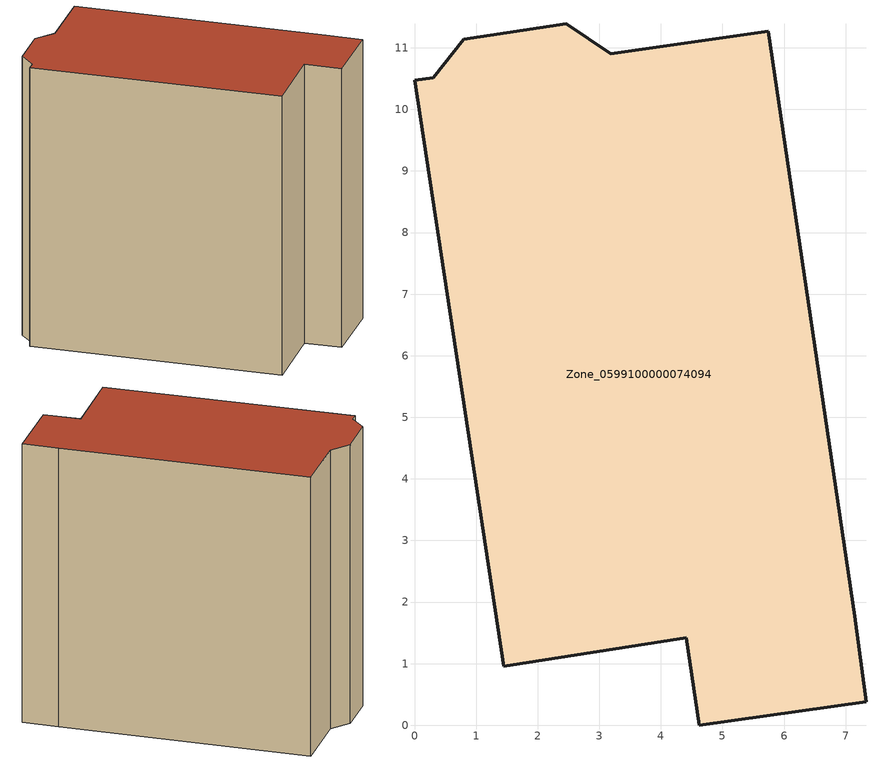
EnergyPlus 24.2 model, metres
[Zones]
Zone_0599100000074094
 floor ground (C_G): 2.46,11.39 3.19,10.9 5.74,11.27 7.15,1.77 7.33,0.38 4.62,0 4.41,1.42 1.45,0.96 0,10.47 0.3,10.51 0.8,11.14 z0
 wall outside (C_F): 0.3,10.51 0,10.47 1.45,0.96 4.41,1.42 4.62,0 7.33,0.38 7.15,1.77 5.74,11.27 3.19,10.9 2.46,11.39 0.8,11.14 0.3,10.51 z0:11.18
 roof outside (C_R): 0.8,11.14 0.3,10.51 0,10.47 1.45,0.96 4.41,1.42 4.62,0 7.33,0.38 7.15,1.77 5.74,11.27 3.19,10.9 2.46,11.39 z11.18
[BUILDING]
Pand.0599100000074094: North Axis=0; Terrain=City; Loads Convergence Tolerance Value=0.04; Temperature Convergence Tolerance Value=0.4; Solar Distribution=FullExterior; Maximum Number of Warmup Days=25; Minimum Number of Warmup Days=1
[Site:Location]
Rotterdam.The.Hague.AP_ZH_NLD Design_Conditions: Latitude=51.96; Longitude=4.45; Time Zone=1; Elevation=-4.5
[SITE:GROUNDTEMPERATURE:BUILDINGSURFACE]
18, 18, 18, 18, 18, 18, 18, 18, 18, 18, 18, 18
[MATERIAL] Thermal Absorptance=0.9; Solar Absorptance=0.7; Visible Absorptance=0.7
Name | Roughness | Thickness | Conductivity | Density | Specific Heat
G.TI.1946 | MediumSmooth | 0.15 | 1 | 540 | 1210
F.TI.1946 | Rough | 0.3 | 0.857143 | 1920 | 840
R.TI.1946 | MediumRough | 0.2 | 0.1 | 1500 | 1000
[CONSTRUCTION]
C_G: G.TI.1946
C_F: F.TI.1946
C_R: R.TI.1946
[ZONE]
Zone_0599100000074094: Type=1; Multiplier=1; Ceiling Height=Autocalculate; Volume=Autocalculate; Floor Area=autocalculate; Part of Total Floor Area=Yes
[ZONEINFILTRATION:DESIGNFLOWRATE]
Infil_Zone_0599100000074094: Zone or ZoneList or Space or SpaceList=Zone_0599100000074094; Schedule=AlwaysOn; Design Flow Rate Calculation Method=Flow/Area; Flow Rate per Floor Area=0.003; Constant Term Coefficient=1; Temperature Term Coefficient=0; Velocity Term Coefficient=0; Velocity Squared Term Coefficient=0
[HVACTEMPLATE:ZONE:IDEALLOADSAIRSYSTEM]
Zone_0599100000074094: Maximum Heating Supply Air Temperature=50; Minimum Cooling Supply Air Temperature=13; Maximum Heating Supply Air Humidity Ratio=0.0156; Minimum Cooling Supply Air Humidity Ratio=0.0077; Heating Limit=NoLimit; Cooling Limit=NoLimit; Dehumidification Control Type=ConstantSensibleHeatRatio; Cooling Sensible Heat Ratio=0.7; Dehumidification Setpoint=60; Humidification Control Type=None; Humidification Setpoint=30; Outdoor Air Method=None; Outdoor Air Flow Rate per Person=0.00944; Outdoor Air Flow Rate per Zone Floor Area=0; Outdoor Air Flow Rate per Zone=0; Demand Controlled Ventilation Type=None; Outdoor Air Economizer Type=NoEconomizer; Heat Recovery Type=None; Sensible Heat Recovery Effectiveness=0.7; Latent Heat Recovery Effectiveness=0.65
[ZONECONTROL:THERMOSTAT]
ThermostatControl_Zone_0599100000074094: Zone or ZoneList=Zone_0599100000074094; Control Type Schedule=DualSetpointControlType; Control 1=Thermostat_Zone_0599100000074094; Temperature Difference Between Cutout And Setpoint=0
[THERMOSTATSETPOINT:DUALSETPOINT]
Thermostat_Zone_0599100000074094: Heating Setpoint Temperature Schedule=HeatingSetpoint_Zone_0599100000074094; Cooling Setpoint Temperature Schedule=CoolingSetpoint_Zone_0599100000074094
[SCHEDULE:COMPACT]
HeatingSetpoint_Zone_0599100000074094: Through: 12/31, For: AllDays, Until: 24:00, 21
CoolingSetpoint_Zone_0599100000074094: Through: 12/31, For: AllDays, Until: 24:00, 24
DualSetpointControlType: Through: 12/31, For: AllDays, Until: 24:00, 4
AlwaysOn: Through: 12/31, For: AllDays, Until: 24:00, 1
